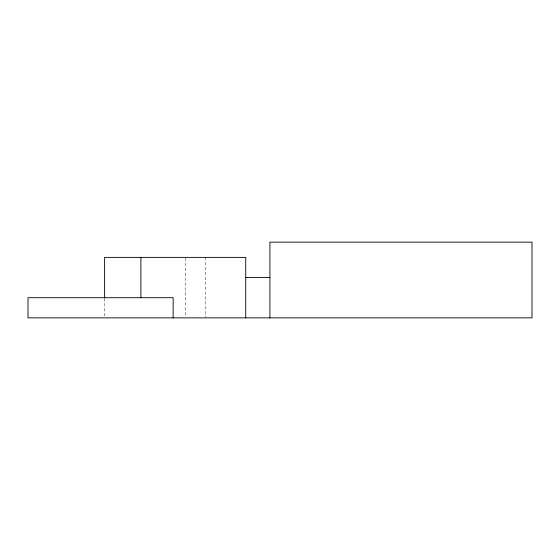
<?xml version="1.0" encoding="UTF-8"?>
<svg xmlns="http://www.w3.org/2000/svg" width="560" height="560" viewBox="0 0 560 560"><rect width="100%" height="100%" fill="white"/><g stroke="black" fill="none" stroke-linecap="round" stroke-linejoin="round"><path stroke-width="0.42" stroke-dasharray="2.8 2.1" d="M205.408 257.383L205.408 316.995M185.248 258.244L185.248 316.995M104.608 298.543L104.608 317.023"/><path stroke-width="0.84" d="M245.728 277.543L269.92 277.543M269.92 317.863L269.92 242.137L532 242.137L532 317.863L28 317.863L28 297.703L173.152 297.703L173.152 317.863M245.728 317.863L245.728 257.383L104.608 257.383L104.608 297.99M140.896 257.383L140.896 297.703"/></g></svg>
